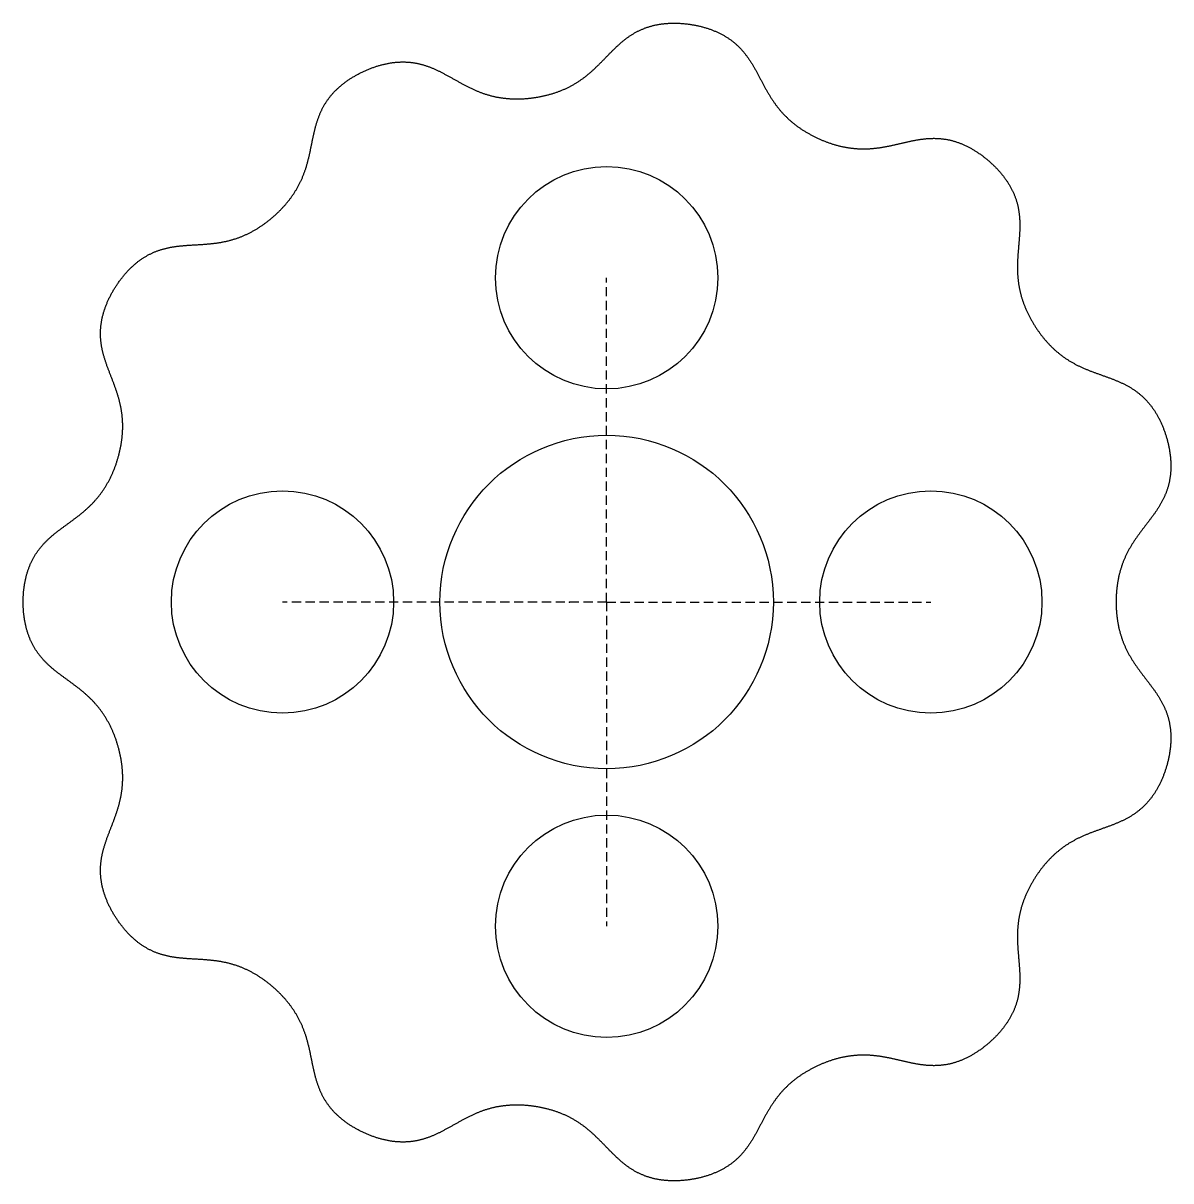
# Model space of a CAD drawing. Header units: millimetres. Extents: x -29.5 to 32.5, y -31.2 to 31.2.
import ezdxf

# ---------------------------------------------------------------- set-up
doc = ezdxf.new("R2010")
doc.units = ezdxf.units.MM
doc.linetypes.add('DASHED', pattern=[0.75, 0.5, -0.25])
doc.layers.get('0').update_dxf_attribs({"linetype": 'CONTINUOUS'})
doc.layers.add('1', color=7, linetype='DASHED')

msp = doc.modelspace()

# ---------------------------------------------------------------- linework, layer by layer
for centre, radius in [((2, 17.5), 6), ((2, 0), 9), ((-15.5, 0), 6), ((19.5, 0), 6), ((2, -17.5), 6)]:
    msp.add_circle(centre, radius)
msp.add_open_spline([(29.5, 0), (29.5, 0.131), (29.506, 0.393), (29.534, 0.784), (29.611, 1.299), (29.775, 1.92), (30.012, 2.513), (30.318, 3.074), (30.683, 3.605), (31.08, 4.119), (31.479, 4.63), (31.843, 5.153), (32.141, 5.702), (32.35, 6.286), (32.46, 6.906), (32.474, 7.554), (32.398, 8.217), (32.242, 8.88), (32.015, 9.521), (31.72, 10.121), (31.359, 10.659), (30.93, 11.12), (30.439, 11.499), (29.891, 11.8), (29.302, 12.043), (28.691, 12.257), (28.079, 12.474), (27.484, 12.724), (26.923, 13.03), (26.404, 13.401), (25.93, 13.835), (25.502, 14.325), (25.121, 14.859), (24.793, 15.427), (24.525, 16.02), (24.328, 16.632), (24.206, 17.258), (24.161, 17.896), (24.18, 18.54), (24.237, 19.187), (24.296, 19.832), (24.32, 20.469), (24.273, 21.092), (24.133, 21.697), (23.891, 22.278), (23.553, 22.83), (23.13, 23.347), (22.64, 23.82), (22.102, 24.237), (21.53, 24.582), (20.935, 24.839), (20.326, 24.996), (19.708, 25.048), (19.084, 25.005), (18.457, 24.892), (17.827, 24.741), (17.195, 24.593), (16.56, 24.482), (15.922, 24.436), (15.285, 24.467), (14.651, 24.576), (14.026, 24.757), (13.418, 25.001), (12.834, 25.301), (12.289, 25.655), (11.791, 26.063), (11.351, 26.524), (10.968, 27.036), (10.636, 27.589), (10.333, 28.164), (10.035, 28.738), (9.71, 29.286), (9.334, 29.786), (8.89, 30.219), (8.372, 30.577), (7.788, 30.858), (7.153, 31.064), (6.486, 31.198), (5.808, 31.258), (5.14, 31.239), (4.501, 31.133), (3.903, 30.935), (3.354, 30.646), (2.853, 30.272), (2.387, 29.838), (1.939, 29.371), (1.487, 28.904), (1.012, 28.467), (0.501, 28.084), (-0.052, 27.765), (-0.644, 27.514), (-1.267, 27.329), (-1.911, 27.205), (-2.564, 27.142), (-3.215, 27.145), (-3.854, 27.219), (-4.474, 27.369), (-5.072, 27.593), (-5.651, 27.878), (-6.216, 28.198), (-6.778, 28.52), (-7.347, 28.806), (-7.933, 29.023), (-8.541, 29.146), (-9.17, 29.168), (-9.814, 29.089), (-10.46, 28.919), (-11.093, 28.67), (-11.696, 28.354), (-12.248, 27.977), (-12.728, 27.543), (-13.124, 27.053), (-13.429, 26.513), (-13.649, 25.928), (-13.806, 25.31), (-13.931, 24.675), (-14.058, 24.038), (-14.222, 23.414), (-14.445, 22.815), (-14.737, 22.248), (-15.1, 21.717), (-15.524, 21.224), (-15.999, 20.771), (-16.514, 20.366), (-17.063, 20.016), (-17.64, 19.733), (-18.243, 19.524), (-18.867, 19.389), (-19.508, 19.316), (-20.157, 19.28), (-20.803, 19.247), (-21.437, 19.179), (-22.047, 19.045), (-22.626, 18.82), (-23.166, 18.498), (-23.665, 18.084), (-24.117, 17.592), (-24.515, 17.04), (-24.851, 16.448), (-25.111, 15.833), (-25.281, 15.208), (-25.349, 14.582), (-25.314, 13.963), (-25.182, 13.352), (-24.98, 12.747), (-24.742, 12.145), (-24.505, 11.54), (-24.305, 10.927), (-24.169, 10.303), (-24.109, 9.668), (-24.126, 9.025), (-24.216, 8.381), (-24.371, 7.743), (-24.585, 7.123), (-24.858, 6.533), (-25.191, 5.983), (-25.585, 5.481), (-26.037, 5.029), (-26.537, 4.621), (-27.063, 4.241), (-27.589, 3.863), (-28.086, 3.464), (-28.526, 3.021), (-28.891, 2.519), (-29.172, 1.956), (-29.368, 1.338), (-29.482, 0.68), (-29.519, 0), (-29.482, -0.68), (-29.368, -1.338), (-29.172, -1.956), (-28.891, -2.519), (-28.526, -3.021), (-28.086, -3.464), (-27.589, -3.863), (-27.063, -4.241), (-26.537, -4.621), (-26.037, -5.029), (-25.585, -5.481), (-25.191, -5.983), (-24.858, -6.533), (-24.585, -7.123), (-24.371, -7.743), (-24.216, -8.381), (-24.126, -9.025), (-24.109, -9.668), (-24.169, -10.303), (-24.305, -10.927), (-24.505, -11.54), (-24.742, -12.145), (-24.98, -12.747), (-25.182, -13.352), (-25.314, -13.963), (-25.349, -14.582), (-25.281, -15.208), (-25.111, -15.833), (-24.851, -16.448), (-24.515, -17.04), (-24.117, -17.592), (-23.665, -18.084), (-23.166, -18.498), (-22.626, -18.82), (-22.047, -19.045), (-21.437, -19.179), (-20.803, -19.247), (-20.157, -19.28), (-19.508, -19.316), (-18.867, -19.389), (-18.243, -19.524), (-17.64, -19.733), (-17.063, -20.016), (-16.514, -20.366), (-15.999, -20.771), (-15.524, -21.224), (-15.1, -21.717), (-14.737, -22.248), (-14.445, -22.815), (-14.222, -23.414), (-14.058, -24.038), (-13.931, -24.675), (-13.806, -25.31), (-13.649, -25.928), (-13.429, -26.513), (-13.124, -27.053), (-12.728, -27.543), (-12.248, -27.977), (-11.696, -28.354), (-11.093, -28.67), (-10.46, -28.919), (-9.814, -29.089), (-9.17, -29.168), (-8.541, -29.146), (-7.933, -29.023), (-7.347, -28.806), (-6.778, -28.52), (-6.216, -28.198), (-5.651, -27.878), (-5.072, -27.593), (-4.474, -27.369), (-3.854, -27.219), (-3.215, -27.145), (-2.564, -27.142), (-1.911, -27.205), (-1.267, -27.329), (-0.644, -27.514), (-0.052, -27.765), (0.501, -28.084), (1.012, -28.467), (1.487, -28.904), (1.939, -29.371), (2.387, -29.838), (2.853, -30.272), (3.354, -30.646), (3.903, -30.935), (4.501, -31.133), (5.14, -31.239), (5.808, -31.258), (6.486, -31.198), (7.153, -31.064), (7.788, -30.858), (8.372, -30.577), (8.89, -30.219), (9.334, -29.786), (9.71, -29.286), (10.035, -28.738), (10.333, -28.164), (10.636, -27.589), (10.968, -27.036), (11.351, -26.524), (11.791, -26.063), (12.289, -25.655), (12.834, -25.301), (13.418, -25.001), (14.026, -24.757), (14.651, -24.576), (15.285, -24.467), (15.922, -24.436), (16.56, -24.482), (17.195, -24.593), (17.827, -24.741), (18.457, -24.892), (19.084, -25.005), (19.708, -25.048), (20.326, -24.996), (20.935, -24.839), (21.53, -24.582), (22.102, -24.237), (22.64, -23.82), (23.13, -23.347), (23.553, -22.83), (23.891, -22.278), (24.133, -21.697), (24.273, -21.092), (24.32, -20.469), (24.296, -19.832), (24.237, -19.187), (24.18, -18.54), (24.161, -17.896), (24.206, -17.258), (24.328, -16.632), (24.525, -16.02), (24.793, -15.427), (25.121, -14.859), (25.502, -14.325), (25.93, -13.835), (26.404, -13.401), (26.923, -13.03), (27.484, -12.724), (28.079, -12.474), (28.691, -12.257), (29.302, -12.043), (29.891, -11.8), (30.439, -11.499), (30.93, -11.12), (31.359, -10.659), (31.72, -10.121), (32.015, -9.521), (32.242, -8.88), (32.398, -8.217), (32.474, -7.554), (32.46, -6.906), (32.35, -6.286), (32.141, -5.702), (31.843, -5.153), (31.479, -4.63), (31.08, -4.119), (30.683, -3.605), (30.318, -3.074), (30.012, -2.513), (29.775, -1.92), (29.611, -1.299), (29.534, -0.784), (29.506, -0.393), (29.5, -0.131), (29.5, 0)], degree=5)
for p in [(0, 0), (2, 0)]:
    msp.add_point(p)
at = {"layer": '1'}
for q in [(2, 17.5), (-15.5, 0), (19.5, 0), (2, -17.5)]:
    msp.add_line((2, 0), q, dxfattribs=at)

doc.saveas('drawing.dxf')
